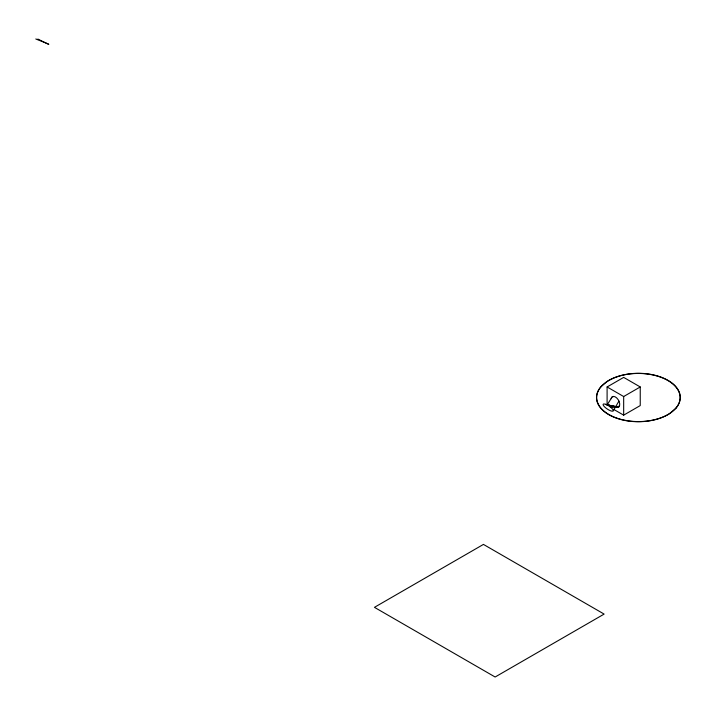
<?xml version="1.0" encoding="UTF-8"?>
<svg xmlns="http://www.w3.org/2000/svg" width="716" height="716" viewBox="0 0 716 716"><rect width="100%" height="100%" fill="white"/><g stroke="black" fill="none" stroke-linecap="round" stroke-linejoin="round"><path stroke-width="1.07" d="M613.326 410.68L618.937 401.058M607.696 404.057L612.144 396.897A4.198 2.425 60 0 1 613.352 396.673M600.921 386.774L607.043 381.556A41.797 24.129 0 0 1 676.683 388.009A41.797 24.129 0 0 1 637.142 421.715A41.797 24.129 0 0 1 600.948 386.783M48.679 44.097L35.8 38.986M607.096 404.486L607.096 386.962L623.672 377.395L640.238 386.962L640.238 405.578L623.672 415.146L613.54 409.301M607.096 386.962L623.672 396.53L640.238 386.962M610.9 407.449L619.367 406.223M615.232 406.348L609.683 406.509L618.776 406.983L616.637 406.607M614.507 406.232L607.025 404.907A6.059 1.727 33.7 0 0 604.447 406.769A6.059 1.727 33.7 0 0 613.102 411.074A6.059 1.727 33.7 0 0 607.025 404.907L612.833 406.232M613.8 406.446L617.962 407.395L605.772 404.352L612.824 406.294M37.858 39.049L48.733 44.464M623.672 396.53L623.672 415.146M612.144 396.897A6.059 3.499 60 0 1 619.233 401.774A6.059 3.499 60 0 1 615.885 407.109M611.231 398.705A6.059 3.499 60 0 1 611.553 397.649M675.841 408.254L669.72 413.472A41.814 24.138 0 0 1 600.08 407.028A41.814 24.138 0 0 1 639.63 373.313A41.814 24.138 0 0 1 675.841 408.254M483.443 544.411L374.45 607.338L495.132 677.014L604.125 614.086L483.443 544.411"/></g></svg>
